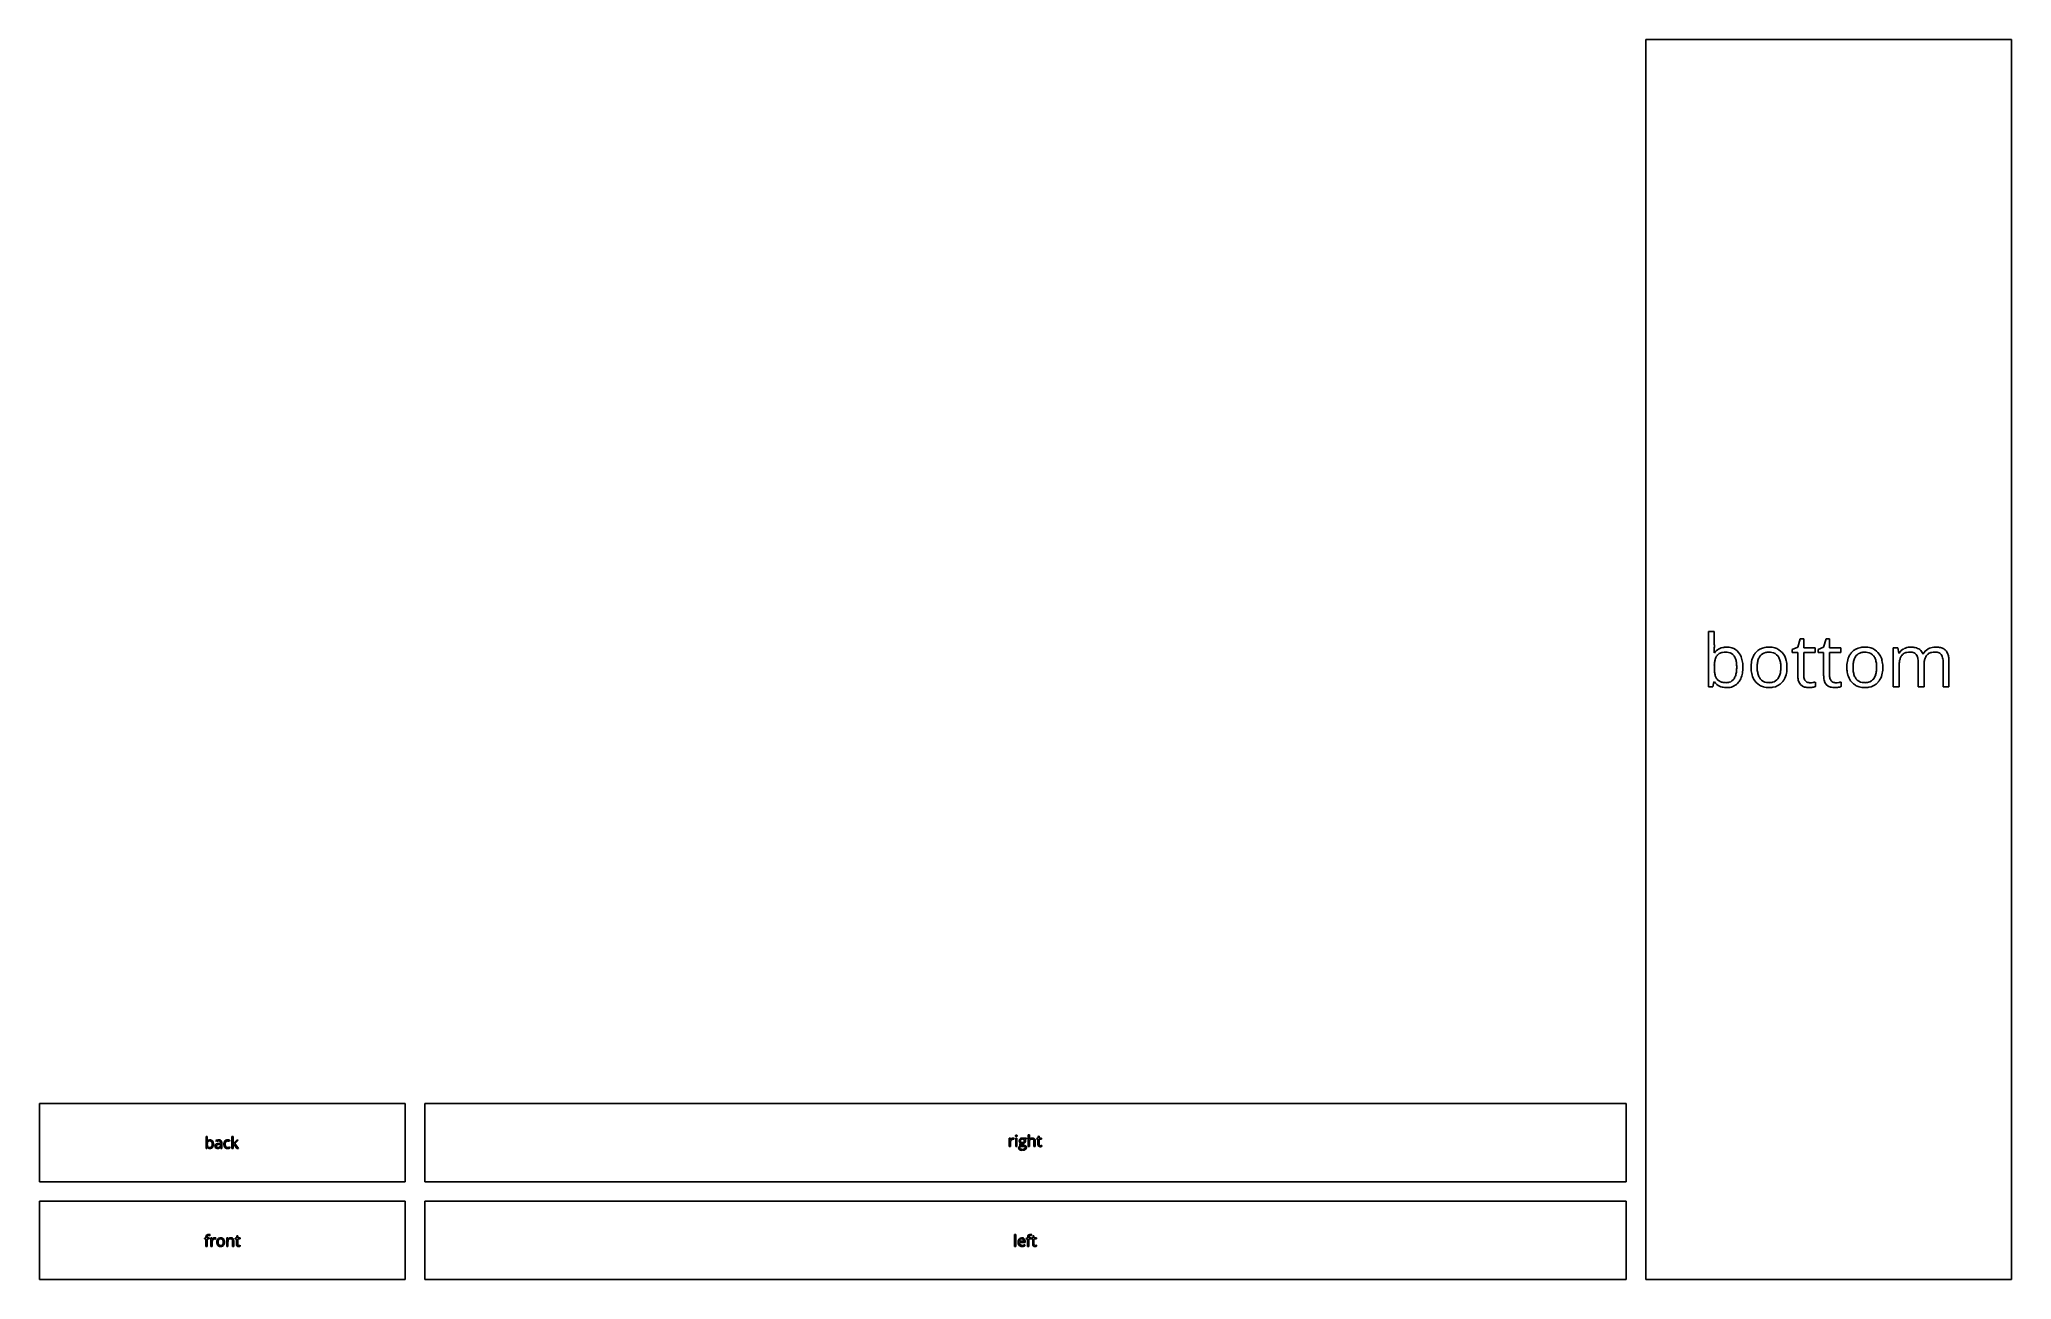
# Model space of a CAD drawing. Header units: inches. Extents: x 0 to 302, y 3 to 193.
import ezdxf

# ---------------------------------------------------------------- set-up
doc = ezdxf.new("R2010")
doc.units = ezdxf.units.IN

msp = doc.modelspace()

# ---------------------------------------------------------------- linework, layer by layer
at = {"layer": 'back_labelLayer'}
for p, q in [((25.51, 23.1), (25.51, 24.92)), ((25.51, 24.92), (25.71, 24.92)), ((25.7, 24.21), (25.71, 24.21)), ((25.71, 24.92), (25.71, 24.48)), ((27.09, 24.15), (27.03, 24.3)), ((29.17, 24.34), (29.11, 24.18)), ((29.46, 23.1), (29.46, 24.92)), ((29.46, 24.92), (29.65, 24.92)), ((29.65, 24.92), (29.65, 23.96)), ((29.81, 23.94), (30.22, 24.38)), ((30.45, 24.38), (29.93, 23.84)), ((30.22, 24.38), (30.45, 24.38)), ((25.65, 23.1), (25.51, 23.1)), ((25.69, 23.27), (25.65, 23.1)), ((25.71, 23.27), (25.69, 23.27)), ((27.51, 23.86), (27.73, 23.87)), ((27.72, 23.73), (27.53, 23.72)), ((27.72, 23.62), (27.72, 23.73)), ((27.73, 23.28), (27.72, 23.28)), ((27.73, 23.87), (27.73, 23.95)), ((27.77, 23.1), (27.73, 23.28)), ((27.92, 23.1), (27.77, 23.1)), ((27.92, 23.98), (27.92, 23.1)), ((29.16, 23.32), (29.16, 23.14)), ((29.65, 23.1), (29.46, 23.1)), ((29.64, 23.76), (29.65, 23.76)), ((29.8, 23.71), (29.65, 23.58)), ((29.65, 23.58), (29.65, 23.1)), ((30.25, 23.1), (29.8, 23.71)), ((29.93, 23.84), (30.49, 23.1)), ((30.49, 23.1), (30.25, 23.1))]:
    msp.add_line(p, q, dxfattribs=at)
for centre, radius, start, end in [((21.65, 24.48), 4.06, 358.1124, 0.0485), ((22.78, 24.44), 2.93, 355.7238, 358.1259), ((23.25, 24.41), 2.46, 355.4734, 355.6526), ((26.07, 23.96), 0.442, 95.1835, 145.1109), ((26, 23.97), 0.259, 120.1405, 142.4248), ((26.04, 23.9), 0.338, 100.447, 119.6701), ((26.08, 23.7), 0.547, 89.5732, 100.7323), ((26.11, 23.74), 0.664, 89.8743, 96.8144), ((26.08, 23.79), 0.45, 78.6783, 90.375), ((26.12, 23.81), 0.595, 74.2394, 90.5623), ((26.12, 23.95), 0.284, 35.5409, 79.8012), ((26.15, 23.96), 0.445, 38.5632, 74.0671), ((26.05, 23.88), 0.573, 16.4709, 38.4076), ((27.46, 23.51), 0.897, 106.3568, 118.3349), ((27.66, 22.98), 1.3, 112.212, 115.9643), ((27.53, 23.3), 0.956, 103.6228, 112.4318), ((27.49, 23.39), 1.02, 104.5164, 106.5493), ((27.47, 23.5), 0.901, 90.0714, 104.6521), ((27.46, 23.61), 0.633, 90.4484, 103.7666), ((27.46, 23.76), 0.481, 83.6508, 90.1755), ((27.47, 23.58), 0.822, 81.5681, 90.3248), ((27.48, 23.93), 0.318, 70.5719, 83.9929), ((27.52, 24.04), 0.197, 42.7296, 71.038), ((27.52, 23.89), 0.509, 68.2274, 81.7495), ((27.5, 24.03), 0.217, 20.4093, 41.448), ((27.58, 24.06), 0.331, 47.8683, 68.2935), ((27.59, 24.08), 0.308, 19.233, 46.6742), ((27.42, 24.01), 0.499, 6.3378, 19.6814), ((28.8, 23.88), 0.536, 138.655, 152.6854), ((28.78, 23.9), 0.504, 101.4913, 138.3134), ((28.8, 23.91), 0.326, 114.4266, 161.6633), ((28.83, 23.8), 0.431, 88.7195, 112.5668), ((28.84, 23.64), 0.764, 89.5893, 102.1787), ((28.84, 23.53), 0.878, 77.7702, 89.9476), ((28.84, 23.8), 0.431, 87.6753, 89.9742), ((28.83, 23.68), 0.557, 81.6911, 87.5076), ((28.8, 23.43), 0.804, 77.2996, 81.7346), ((28.75, 23.21), 1.03, 74.7804, 77.4494), ((28.79, 23.37), 0.865, 68.3295, 74.8832), ((28.83, 23.44), 0.971, 74.6795, 77.9581), ((28.92, 23.76), 0.634, 70.0947, 74.7384), ((29, 24), 0.385, 63.5035, 70.1861), ((29.04, 24.07), 0.3, 62.9276, 63.1791), ((26.75, 23.77), 1.05, 171.0667, 177.8458), ((27.21, 23.74), 1.5, 177.6178, 180.0424), ((26.99, 23.74), 1.29, 179.7762, 185.7076), ((26.49, 23.69), 0.776, 185.5926, 194.205), ((26.06, 23.52), 0.431, 215.585, 245.8362), ((26.32, 23.84), 0.608, 160.8928, 171.2334), ((26.16, 23.6), 0.441, 193.943, 208.0219), ((26.06, 23.93), 0.333, 143.3382, 161.256), ((26.03, 23.53), 0.293, 208.5534, 217.5604), ((26.02, 23.53), 0.282, 218.1691, 253.8048), ((26.09, 23.59), 0.513, 245.9803, 255.5455), ((26.07, 23.69), 0.452, 253.1384, 266.8482), ((26.11, 23.67), 0.59, 255.7756, 270.3186), ((26.09, 23.87), 0.626, 266.378, 270.0508), ((26.09, 23.63), 0.388, 269.3868, 285.863), ((26.11, 23.74), 0.66, 269.9226, 275.5483), ((26.14, 23.54), 0.461, 274.064, 321.4081), ((26.12, 23.52), 0.28, 286.0163, 326.8496), ((26.09, 23.93), 0.323, 32.7027, 35.5237), ((25.98, 23.62), 0.447, 326.7104, 343.6662), ((26, 23.88), 0.423, 15.778, 32.0152), ((25.73, 23.8), 0.714, 6.1648, 16.0397), ((25.72, 23.69), 0.719, 343.417, 353.6369), ((25.29, 23.75), 1.15, 359.768, 6.3095), ((25.33, 23.74), 1.11, 353.4935, 0.2205), ((26.07, 23.59), 0.547, 321.3162, 335.5435), ((25.9, 23.67), 0.737, 335.8306, 350.8255), ((25.76, 23.79), 0.879, 5.1339, 16.7973), ((25.5, 23.74), 1.14, 350.6562, 0.338), ((25.39, 23.75), 1.25, 359.8778, 5.4094), ((27.22, 23.47), 0.337, 115.4904, 182.3568), ((27.38, 23.45), 0.489, 179.5457, 192.695), ((27.21, 23.41), 0.32, 192.0827, 227.452), ((27.22, 23.42), 0.335, 227.7689, 237.8049), ((27.25, 23.48), 0.394, 238.3273, 258.9184), ((27.39, 23.16), 0.689, 101.3568, 117.0799), ((27.3, 23.47), 0.208, 120.9735, 172.4179), ((27.4, 23.45), 0.307, 171.2124, 180.2058), ((27.37, 23.45), 0.278, 179.5264, 192.7786), ((27.27, 23.43), 0.181, 192.3265, 222.0579), ((27.27, 23.42), 0.173, 222.581, 229.2548), ((27.29, 23.45), 0.212, 229.7836, 254.2726), ((27.29, 23.67), 0.597, 258.672, 270.4047), ((27.35, 23.4), 0.299, 113.5882, 121.6808), ((27.42, 23.22), 0.486, 102.7997, 113.2432), ((27.32, 23.56), 0.321, 253.9396, 266.4534), ((27.53, 22.53), 1.34, 92.4696, 101.7064), ((27.3, 23.95), 0.875, 269.9539, 273.1489), ((27.33, 23.67), 0.437, 266.0781, 270.0594), ((27.51, 22.85), 0.867, 96.3547, 102.9951), ((27.34, 23.77), 0.536, 269.5793, 282.0412), ((27.31, 23.74), 0.661, 272.9334, 281.4138), ((27.57, 22.3), 1.43, 91.8564, 96.4479), ((27.35, 23.53), 0.449, 281.2978, 293.7314), ((27.38, 23.6), 0.358, 281.7121, 306.4594), ((27.57, 21.96), 1.9, 91.7167, 92.9095), ((27.38, 23.45), 0.358, 294.3932, 304.737), ((27.39, 23.57), 0.325, 306.9887, 313.8556), ((27.29, 23.58), 0.524, 304.8486, 314.8531), ((27.39, 23.57), 0.326, 314.1892, 347.4271), ((27.09, 23.78), 0.806, 314.7445, 321.7072), ((27.38, 23.98), 0.345, 7.8272, 20.6043), ((27.23, 23.61), 0.494, 346.9177, 0.2824), ((27.17, 23.95), 0.559, 359.6933, 8.0035), ((27.12, 23.62), 0.604, 359.8135, 0.0001), ((27.15, 23.98), 0.765, 359.8028, 6.6582), ((29.32, 23.74), 1.07, 169.8978, 180.3689), ((29.42, 23.73), 1.18, 179.939, 183.9814), ((29.11, 23.7), 0.858, 183.5913, 196.354), ((28.95, 23.81), 0.693, 153.0875, 170.105), ((28.82, 23.62), 0.563, 196.0167, 221.1349), ((28.77, 23.58), 0.493, 221.7976, 256.802), ((29.1, 23.79), 0.653, 160.1419, 175.1368), ((29.52, 23.74), 1.07, 174.5309, 180.1548), ((29.39, 23.73), 0.942, 179.7042, 188.0743), ((29.05, 23.68), 0.599, 187.9315, 200.3886), ((28.87, 23.61), 0.403, 200.4184, 216.6392), ((28.79, 23.56), 0.309, 216.9696, 261.3102), ((28.82, 23.8), 0.727, 256.4244, 270.489), ((28.82, 23.72), 0.471, 260.1359, 270.2694), ((28.82, 24.06), 0.814, 270.2659, 286.2891), ((28.83, 24.14), 1.07, 269.9657, 272.8642), ((28.85, 23.89), 0.816, 272.5981, 282.1878), ((28.9, 23.64), 0.553, 282.0344, 296.9455), ((28.77, 24.25), 1.01, 286.046, 292.3653), ((23.33, 24.2), 6.33, 356.033, 356.6445), ((22.19, 24.28), 7.47, 356.0193, 356.0567), ((28.36, 23.96), 1.3, 358.274, 359.8931), ((27.35, 23.99), 2.31, 357.5043, 358.3309), ((25.83, 24.05), 3.82, 356.6328, 357.4906), ((30.59, 23.09), 1.15, 142.3232, 144.7075), ((31.21, 22.62), 1.93, 140.433, 142.3369), ((32, 21.96), 2.96, 139.2797, 140.4704), ((32.93, 21.17), 4.18, 138.3416, 139.2878)]:
    msp.add_arc(centre, radius, start, end, dxfattribs=at)
at = {"layer": 'back_outsideCutPath'}
for p, q in [((0, 30), (0, 18)), ((56, 30), (0, 30)), ((56, 18), (56, 30)), ((0, 18), (56, 18))]:
    msp.add_line(p, q, dxfattribs=at)
at = {"layer": 'bottom_labelLayer'}
for p, q in [((255.58, 93.8), (255.58, 102.31)), ((255.58, 102.31), (256.48, 102.31)), ((256.48, 102.31), (256.48, 100.24)), ((268.41, 99.53), (269.27, 99.9)), ((269.27, 99.9), (269.65, 101.18)), ((269.65, 101.18), (270.18, 101.18)), ((270.18, 101.18), (270.18, 99.79)), ((270.18, 99.79), (271.92, 99.79)), ((271.92, 99.79), (271.92, 99.09)), ((272.36, 99.53), (273.22, 99.9)), ((273.22, 99.9), (273.61, 101.18)), ((273.61, 101.18), (274.13, 101.18)), ((274.13, 101.18), (274.13, 99.79)), ((274.13, 99.79), (275.87, 99.79)), ((275.87, 99.79), (275.87, 99.09)), ((283.88, 93.8), (283.88, 99.79)), ((283.88, 99.79), (284.61, 99.79)), ((284.61, 99.79), (284.76, 98.97)), ((256.44, 99), (256.48, 99)), ((268.41, 99.09), (268.41, 99.53)), ((269.27, 99.09), (268.41, 99.09)), ((269.27, 95.52), (269.27, 99.09)), ((271.92, 99.09), (270.18, 99.09)), ((270.18, 99.09), (270.18, 95.56)), ((272.36, 99.09), (272.36, 99.53)), ((273.22, 99.09), (272.36, 99.09)), ((273.22, 95.52), (273.22, 99.09)), ((275.87, 99.09), (274.13, 99.09)), ((274.13, 99.09), (274.13, 95.56)), ((284.76, 98.97), (284.81, 98.97)), ((284.78, 96.94), (284.78, 93.8)), ((287.69, 93.8), (287.69, 97.7)), ((288.42, 98.89), (288.46, 98.89)), ((288.6, 97.15), (288.6, 93.8)), ((291.52, 93.8), (291.52, 97.7)), ((292.42, 97.71), (292.42, 93.8)), ((256.23, 93.8), (255.58, 93.8)), ((256.42, 94.57), (256.23, 93.8)), ((256.48, 94.57), (256.42, 94.57)), ((271.96, 94.55), (271.96, 93.85)), ((275.91, 94.55), (275.91, 93.85)), ((284.78, 93.8), (283.88, 93.8)), ((288.6, 93.8), (287.69, 93.8)), ((292.42, 93.8), (291.52, 93.8))]:
    msp.add_line(p, q, dxfattribs=at)
for centre, radius, start, end in [((237.56, 100.23), 18.93, 358.1123, 0.0484), ((258.18, 97.81), 2.06, 95.1835, 145.1109), ((258.36, 96.79), 3.1, 89.8743, 96.8145), ((258.39, 97.12), 2.77, 74.2393, 90.5624), ((258.58, 97.79), 2.08, 38.5631, 74.067), ((264.62, 97.48), 2.4, 99.1759, 137.9833), ((264.86, 96.38), 3.53, 89.7327, 100.076), ((264.9, 96.85), 3.05, 73.5223, 90.5692), ((265.08, 97.5), 2.38, 41.1446, 73.2134), ((279.29, 97.48), 2.4, 99.1759, 137.9833), ((279.53, 96.38), 3.53, 89.7327, 100.076), ((279.58, 96.85), 3.05, 73.5223, 90.5692), ((279.75, 97.5), 2.38, 41.1446, 73.2134), ((286.53, 97.75), 2.16, 93.8343, 117.5072), ((286.58, 97.3), 2.6, 89.9661, 94.2832), ((286.61, 96.93), 2.97, 77.5572, 90.5513), ((286.88, 98.12), 1.75, 52.7027, 78.0054), ((290.31, 97.6), 2.3, 95.8635, 117.9693), ((290.39, 97.04), 2.86, 89.9197, 96.2618), ((290.42, 96.75), 3.16, 79.9361, 90.3804), ((290.63, 97.89), 2, 62.9723, 80.1665), ((290.85, 98.34), 1.5, 44.229, 62.6229), ((242.82, 100.05), 13.66, 355.7239, 358.1259), ((245.17, 99.89), 11.3, 355.4712, 355.653), ((263.48, 96.81), 6.99, 177.6177, 180.0425), ((262.49, 96.78), 6, 179.7763, 185.7075), ((261.37, 96.91), 4.89, 171.0668, 177.8457), ((259.35, 97.24), 2.84, 160.8926, 171.2334), ((258.14, 97.67), 1.55, 143.3382, 161.256), ((257.85, 97.86), 1.21, 120.1403, 142.4249), ((258.03, 97.54), 1.58, 100.4469, 119.6701), ((258.21, 96.58), 2.55, 89.5731, 100.7324), ((258.25, 97.03), 2.1, 78.6782, 90.3749), ((258.43, 97.79), 1.32, 35.5408, 79.8011), ((258.28, 97.68), 1.51, 32.7038, 35.5238), ((257.87, 97.45), 1.97, 15.778, 32.0151), ((256.57, 97.07), 3.33, 6.1649, 16.0396), ((254.55, 96.84), 5.36, 359.7681, 6.3095), ((254.71, 96.79), 5.2, 353.4935, 0.2206), ((258.1, 97.42), 2.68, 16.4709, 38.4075), ((256.74, 97), 4.1, 5.1338, 16.7973), ((255.53, 96.77), 5.32, 350.6563, 0.338), ((255.03, 96.81), 5.83, 359.8779, 5.4094), ((266.82, 96.83), 4.71, 169.2443, 180.3881), ((266.65, 96.78), 4.54, 179.7745, 189.0933), ((265.22, 97.15), 3.08, 150.7111, 169.4696), ((264.71, 97.41), 2.51, 138.1759, 150.2287), ((267.84, 96.82), 4.8, 173.0086, 180.2464), ((267.64, 96.78), 4.6, 179.706, 187.9161), ((266.11, 97.04), 3.05, 162.0653, 173.1675), ((265, 97.41), 1.88, 142.9025, 162.375), ((264.64, 97.66), 1.45, 103.4685, 142.3119), ((264.83, 96.97), 2.16, 89.4806, 103.8805), ((264.86, 96.84), 2.29, 79.3454, 90.3175), ((265.03, 97.62), 1.49, 37.9578, 80.4006), ((264.73, 97.4), 1.87, 20.0257, 37.4351), ((263.8, 97.06), 2.85, 7.744, 20.069), ((262.14, 96.83), 4.53, 359.7076, 7.8973), ((261.89, 96.79), 4.78, 353.5363, 0.2014), ((264.74, 97.21), 2.83, 13.5014, 41.0703), ((263.42, 96.86), 4.19, 1.1277, 13.88), ((262.92, 96.77), 4.69, 349.1762, 0.3863), ((262.28, 96.8), 5.33, 359.992, 1.542), ((281.49, 96.83), 4.71, 169.2443, 180.3881), ((281.32, 96.78), 4.54, 179.7745, 189.0933), ((279.89, 97.15), 3.08, 150.7111, 169.4696), ((279.38, 97.41), 2.51, 138.1759, 150.2287), ((282.52, 96.82), 4.8, 173.0086, 180.2464), ((282.32, 96.78), 4.6, 179.706, 187.9161), ((280.78, 97.04), 3.05, 162.0653, 173.1675), ((279.67, 97.41), 1.88, 142.9025, 162.375), ((279.32, 97.66), 1.45, 103.4685, 142.3119), ((279.5, 96.97), 2.16, 89.4806, 103.8805), ((279.53, 96.84), 2.29, 79.3454, 90.3175), ((279.7, 97.62), 1.49, 37.9578, 80.4006), ((279.4, 97.4), 1.87, 20.0257, 37.4351), ((278.47, 97.06), 2.85, 7.744, 20.069), ((276.81, 96.83), 4.53, 359.7076, 7.8973), ((276.56, 96.79), 4.78, 353.5363, 0.2014), ((279.41, 97.21), 2.83, 13.5014, 41.0703), ((278.09, 96.86), 4.19, 1.1277, 13.88), ((277.6, 96.77), 4.69, 349.1762, 0.3863), ((276.96, 96.8), 5.33, 359.992, 1.542), ((291.11, 96.95), 6.32, 178.0977, 180.0253), ((289.35, 97.03), 4.56, 171.3042, 178.3501), ((286.34, 98.07), 1.78, 117.121, 149.5424), ((287.51, 97.31), 2.7, 161.0235, 171.4469), ((286.4, 97.71), 1.52, 143.077, 161.3914), ((286.12, 97.89), 1.19, 123.702, 142.3023), ((286.24, 97.69), 1.43, 101.1546, 123.0655), ((286.41, 96.88), 2.25, 89.5573, 101.4832), ((286.43, 97.01), 2.13, 85.5238, 90.0793), ((286.49, 97.62), 1.51, 72.3601, 85.9562), ((286.67, 98.15), 0.952, 41.0611, 72.8994), ((286.55, 98.07), 1.1, 20.7071, 40.0217), ((286, 97.86), 1.68, 7.9865, 20.7949), ((285.02, 97.71), 2.68, 359.6948, 8.1471), ((286.98, 98.3), 1.55, 22.2098, 51.497), ((290.1, 97.94), 1.9, 119.4042, 150.1829), ((292.59, 97.17), 3.99, 172.3776, 180.183), ((293.77, 97.15), 5.16, 179.8954, 179.9988), ((291.08, 97.38), 2.46, 160.8732, 172.5273), ((290.17, 97.7), 1.5, 140.9765, 161.17), ((289.93, 97.88), 1.2, 122.3598, 140.2884), ((290.31, 97.62), 2.28, 118.2585, 120.0629), ((290.06, 97.64), 1.48, 101.0032, 121.7841), ((290.24, 96.8), 2.34, 89.5621, 101.2962), ((290.26, 97.02), 2.11, 85.8144, 90.0685), ((290.32, 97.62), 1.51, 72.6395, 86.2569), ((290.49, 98.15), 0.955, 41.0408, 73.1792), ((290.37, 98.07), 1.1, 20.7071, 40.0217), ((289.82, 97.86), 1.68, 7.9865, 20.7949), ((288.84, 97.71), 2.68, 359.6948, 8.1471), ((290.78, 98.31), 1.56, 19.5612, 43.3161), ((289.83, 97.95), 2.58, 7.5042, 19.9645), ((288.26, 97.73), 4.16, 359.7107, 7.6907), ((258.12, 95.74), 2.01, 215.585, 245.8362), ((260.12, 96.54), 3.62, 185.5925, 194.205), ((258.6, 96.14), 2.06, 193.9431, 208.0218), ((257.99, 95.83), 1.37, 208.5536, 217.5605), ((257.94, 95.81), 1.32, 218.1691, 253.8047), ((258.27, 96.1), 2.4, 245.9802, 255.5456), ((258.18, 96.56), 2.11, 253.1383, 266.8483), ((258.35, 96.44), 2.75, 255.7755, 270.3186), ((258.25, 97.37), 2.92, 266.3776, 270.0511), ((258.27, 96.26), 1.81, 269.3869, 285.863), ((258.37, 96.77), 3.08, 269.9226, 275.5481), ((258.51, 95.85), 2.15, 274.064, 321.4081), ((258.41, 95.77), 1.31, 286.0163, 326.8497), ((257.76, 96.2), 2.08, 326.7105, 343.6662), ((256.55, 96.58), 3.35, 343.4172, 353.6369), ((258.2, 96.1), 2.55, 321.3161, 335.5436), ((257.39, 96.46), 3.44, 335.8306, 350.8255), ((265.48, 96.59), 3.36, 188.9102, 205.3171), ((265.13, 96.44), 2.98, 205.6561, 208.446), ((264.68, 96.17), 2.46, 207.7947, 238.6758), ((265.96, 96.54), 2.89, 187.7639, 200.0977), ((265.03, 96.2), 1.9, 200.0846, 216.9131), ((264.72, 96.23), 2.53, 238.8116, 253.2428), ((264.69, 95.95), 1.49, 217.301, 261.7099), ((264.81, 96.61), 2.92, 253.5437, 270.4182), ((264.85, 96.71), 2.25, 260.5033, 270.2477), ((264.85, 97.22), 3.53, 269.7503, 279.8033), ((264.88, 96.56), 2.11, 269.4482, 284.7255), ((265.04, 95.94), 1.47, 284.5663, 322.6334), ((265.08, 96.13), 2.42, 278.8959, 317.9979), ((264.65, 96.22), 1.95, 323.0089, 342.639), ((263.54, 96.59), 3.12, 342.3616, 353.7537), ((264.99, 96.2), 2.53, 318.144, 329.7566), ((264.5, 96.46), 3.08, 330.2507, 349.4116), ((272.12, 95.49), 2.85, 179.3551, 192.8478), ((270.69, 95.1), 1.37, 190.3818, 253.8772), ((272.01, 95.55), 1.83, 179.6416, 189.7506), ((271.36, 95.43), 1.17, 189.5479, 205.7874), ((271.09, 95.31), 0.881, 206.1294, 221.4084), ((270.97, 96.06), 2.37, 253.7848, 270.8853), ((271.07, 95.29), 0.843, 221.5949, 262.3505), ((271.14, 95.65), 1.21, 261.3265, 270.1913), ((271.01, 96.02), 2.32, 270.0028, 270.7609), ((271, 96.52), 2.83, 270.8933, 275.5484), ((271.15, 97.42), 2.98, 269.8804, 278.3028), ((270.89, 97.62), 3.93, 275.5261, 279.2939), ((270.98, 97.09), 3.4, 279.1863, 280.1143), ((271.17, 97.19), 2.75, 278.4157, 279.0083), ((271.14, 96.26), 2.56, 280.0071, 283.3735), ((270.84, 99.33), 4.91, 278.9591, 280.5103), ((271.36, 95.31), 1.58, 283.307, 288.1199), ((271.16, 97.62), 3.17, 280.485, 282.6266), ((271.44, 96.37), 1.9, 282.5877, 285.5795), ((271.58, 94.66), 0.893, 287.9889, 295.3048), ((271.58, 95.86), 1.37, 285.7241, 286.2552), ((276.08, 95.49), 2.85, 179.3551, 192.8478), ((274.64, 95.1), 1.37, 190.3818, 253.8772), ((275.96, 95.55), 1.83, 179.6416, 189.7506), ((275.31, 95.43), 1.17, 189.5479, 205.7874), ((275.05, 95.31), 0.881, 206.1294, 221.4084), ((274.93, 96.06), 2.37, 253.7848, 270.8853), ((275.02, 95.29), 0.843, 221.5949, 262.3505), ((275.09, 95.65), 1.21, 261.3265, 270.1913), ((274.96, 96.02), 2.32, 270.0028, 270.7609), ((274.95, 96.52), 2.83, 270.8933, 275.5484), ((275.1, 97.42), 2.98, 269.8804, 278.3028), ((274.84, 97.62), 3.93, 275.5261, 279.2939), ((274.94, 97.09), 3.4, 279.1863, 280.1143), ((275.13, 97.19), 2.75, 278.4157, 279.0083), ((275.09, 96.26), 2.56, 280.0071, 283.3735), ((274.79, 99.33), 4.91, 278.9591, 280.5103), ((275.32, 95.31), 1.58, 283.307, 288.1199), ((275.11, 97.62), 3.17, 280.485, 282.6266), ((275.39, 96.37), 1.9, 282.5877, 285.5795), ((275.53, 94.66), 0.893, 287.9889, 295.3048), ((275.53, 95.86), 1.37, 285.7241, 286.2552), ((280.15, 96.59), 3.36, 188.9102, 205.3171), ((279.81, 96.44), 2.98, 205.6561, 208.446), ((279.36, 96.17), 2.46, 207.7947, 238.6758), ((280.63, 96.54), 2.89, 187.7639, 200.0977), ((279.7, 96.2), 1.9, 200.0846, 216.9131), ((279.39, 96.23), 2.53, 238.8116, 253.2428), ((279.36, 95.95), 1.49, 217.301, 261.7099), ((279.49, 96.61), 2.92, 253.5437, 270.4182), ((279.52, 96.71), 2.25, 260.5033, 270.2477), ((279.52, 97.22), 3.53, 269.7503, 279.8033), ((279.55, 96.56), 2.11, 269.4482, 284.7255), ((279.72, 95.94), 1.47, 284.5663, 322.6334), ((279.75, 96.13), 2.42, 278.8959, 317.9979), ((279.33, 96.22), 1.95, 323.0089, 342.639), ((278.21, 96.59), 3.12, 342.3616, 353.7537), ((279.66, 96.2), 2.53, 318.144, 329.7566), ((279.17, 96.46), 3.08, 330.2507, 349.4116)]:
    msp.add_arc(centre, radius, start, end, dxfattribs=at)
at = {"layer": 'bottom_outsideCutPath'}
for p, q in [((246, 193), (246, 3)), ((302, 193), (246, 193)), ((302, 3), (302, 193)), ((246, 3), (302, 3))]:
    msp.add_line(p, q, dxfattribs=at)
at = {"layer": 'front_labelLayer'}
for p, q in [((25.26, 9.31), (25.49, 9.38)), ((25.26, 9.23), (25.26, 9.31)), ((25.49, 9.23), (25.26, 9.23)), ((25.49, 9.38), (25.49, 9.46)), ((25.49, 8.09), (25.49, 9.23)), ((25.68, 9.46), (25.68, 9.38)), ((25.68, 9.38), (26.01, 9.38)), ((26.01, 9.23), (25.68, 9.23)), ((25.68, 9.23), (25.68, 8.09)), ((26.01, 9.38), (26.01, 9.23)), ((26.14, 9.89), (26.09, 9.73)), ((26.25, 8.09), (26.25, 9.38)), ((26.25, 9.38), (26.41, 9.38)), ((26.41, 9.38), (26.43, 9.14)), ((26.43, 9.14), (26.44, 9.14)), ((26.99, 9.39), (26.96, 9.21)), ((28.68, 8.09), (28.68, 9.38)), ((28.68, 9.38), (28.83, 9.38)), ((28.83, 9.38), (28.87, 9.2)), ((28.87, 9.2), (28.87, 9.2)), ((29.98, 9.32), (30.16, 9.4)), ((29.98, 9.23), (29.98, 9.32)), ((30.16, 9.23), (29.98, 9.23)), ((30.16, 9.4), (30.24, 9.68)), ((30.16, 8.46), (30.16, 9.23)), ((30.24, 9.68), (30.36, 9.68)), ((30.36, 9.68), (30.36, 9.38)), ((30.36, 9.38), (30.73, 9.38)), ((30.73, 9.23), (30.36, 9.23)), ((30.36, 9.23), (30.36, 8.47)), ((30.73, 9.38), (30.73, 9.23)), ((25.68, 8.09), (25.49, 8.09)), ((26.44, 8.09), (26.25, 8.09)), ((26.44, 8.78), (26.44, 8.09)), ((28.87, 8.09), (28.68, 8.09)), ((28.87, 8.77), (28.87, 8.09)), ((29.55, 8.09), (29.55, 8.92)), ((29.75, 8.09), (29.55, 8.09)), ((29.75, 8.93), (29.75, 8.09)), ((30.74, 8.25), (30.74, 8.11))]:
    msp.add_line(p, q, dxfattribs=at)
for centre, radius, start, end in [((26.28, 9.47), 0.788, 167.5776, 180.6586), ((25.91, 9.55), 0.408, 141.7434, 168.2322), ((25.85, 9.58), 0.341, 98.2551, 139.6204), ((26.6, 9.46), 0.919, 178.1976, 180.0232), ((26.09, 9.51), 0.397, 161.8439, 171.7847), ((26.35, 9.47), 0.667, 171.6527, 178.4384), ((25.92, 9.57), 0.225, 145.069, 162.1801), ((25.87, 9.6), 0.168, 102.7677, 144.3381), ((25.9, 9.34), 0.591, 89.6696, 99.9315), ((25.9, 9.51), 0.262, 89.4861, 103.4196), ((25.9, 9.3), 0.626, 81.5642, 89.7019), ((25.9, 9.35), 0.418, 83.0761, 89.7929), ((25.87, 9.15), 0.625, 76.5185, 83.0217), ((25.86, 9), 0.937, 75.9739, 81.6566), ((25.8, 8.83), 0.945, 71.9613, 76.592), ((25.78, 8.68), 1.26, 73.2966, 76.0944), ((27.01, 8.82), 0.657, 139.414, 150.6033), ((26.89, 8.81), 0.444, 138.9576, 174.5422), ((26.89, 8.92), 0.502, 124.232, 139.4161), ((26.9, 8.79), 0.461, 135.6215, 138.8375), ((26.82, 8.89), 0.337, 89.6335, 137.0881), ((26.83, 9.01), 0.388, 89.6797, 124.4406), ((26.82, 8.77), 0.456, 87.3441, 89.9654), ((26.83, 8.51), 0.893, 84.9922, 90.1282), ((26.81, 8.63), 0.597, 81.5882, 87.1919), ((26.77, 8.37), 0.857, 77.4456, 81.6357), ((26.86, 8.75), 0.652, 78.4891, 85.0265), ((27.82, 8.81), 0.66, 150.7111, 169.4695), ((27.71, 8.87), 0.537, 138.1761, 150.2287), ((27.69, 8.88), 0.515, 99.1759, 137.9833), ((27.77, 8.87), 0.402, 142.9026, 162.375), ((27.7, 8.92), 0.31, 103.4686, 142.3119), ((27.74, 8.65), 0.756, 89.7326, 100.076), ((27.74, 8.77), 0.463, 89.4805, 103.8805), ((27.74, 8.75), 0.491, 79.3454, 90.3175), ((27.75, 8.75), 0.654, 73.5223, 90.5692), ((27.78, 8.91), 0.32, 37.9578, 80.4006), ((27.79, 8.89), 0.509, 41.1445, 73.2134), ((27.72, 8.87), 0.401, 20.0257, 37.435), ((27.72, 8.82), 0.606, 13.5015, 41.0704), ((29.21, 8.99), 0.394, 116.9442, 147.6526), ((29.21, 8.92), 0.318, 140.152, 160.3146), ((29.17, 8.95), 0.274, 118.544, 139.1926), ((29.25, 8.92), 0.474, 115.8066, 117.6066), ((29.27, 8.87), 0.527, 94.3228, 115.5454), ((29.21, 8.87), 0.367, 100.1175, 118.1604), ((29.26, 8.65), 0.589, 89.5934, 100.3718), ((29.28, 8.76), 0.637, 89.9581, 94.7111), ((29.26, 8.72), 0.516, 84.0197, 90.1511), ((29.29, 8.63), 0.768, 80.5584, 90.3538), ((29.28, 8.89), 0.348, 71.0829, 84.369), ((29.32, 9.01), 0.219, 43.3791, 71.5385), ((29.34, 8.91), 0.486, 65.1094, 80.7638), ((29.31, 9), 0.231, 22.7025, 42.3421), ((29.21, 8.96), 0.344, 8.4932, 22.658), ((29.39, 9.04), 0.35, 46.5583, 64.8784), ((29.4, 9.05), 0.337, 19.3848, 45.5996), ((29.2, 8.98), 0.545, 6.9632, 19.8365), ((27.03, 8.78), 0.59, 173.6909, 180.0884), ((28.16, 8.74), 1.01, 169.2443, 180.3881), ((28.13, 8.73), 0.973, 179.7745, 189.0934), ((27.88, 8.69), 0.72, 188.9103, 205.3171), ((27.8, 8.66), 0.639, 205.6561, 208.4462), ((27.71, 8.6), 0.527, 207.7947, 238.6758), ((28.01, 8.79), 0.653, 162.0654, 173.1675), ((28.38, 8.74), 1.03, 173.0086, 180.2465), ((28.34, 8.73), 0.985, 179.706, 187.916), ((27.98, 8.68), 0.62, 187.7638, 200.0976), ((27.78, 8.61), 0.408, 200.0847, 216.9131), ((27.71, 8.61), 0.542, 238.8116, 253.2428), ((27.71, 8.56), 0.319, 217.3009, 261.7099), ((27.73, 8.69), 0.625, 253.5437, 270.4182), ((27.74, 8.72), 0.483, 260.5034, 270.2477), ((27.75, 8.68), 0.452, 269.4481, 284.7257), ((27.74, 8.83), 0.755, 269.7504, 279.8033), ((27.78, 8.55), 0.314, 284.5663, 322.6334), ((27.79, 8.59), 0.519, 278.8959, 317.9979), ((27.7, 8.61), 0.418, 323.0088, 342.6392), ((27.52, 8.79), 0.612, 7.7439, 20.0692), ((27.46, 8.69), 0.669, 342.3616, 353.7538), ((27.16, 8.74), 0.971, 359.7076, 7.8973), ((27.11, 8.73), 1.02, 353.5363, 0.2014), ((27.77, 8.61), 0.543, 318.1439, 329.7567), ((27.67, 8.66), 0.66, 330.2506, 349.4116), ((27.44, 8.75), 0.898, 1.1277, 13.88), ((27.33, 8.73), 1, 349.1762, 0.3863), ((27.19, 8.74), 1.14, 359.9923, 1.5415), ((29.79, 8.78), 0.919, 171.1767, 178.3217), ((30.12, 8.77), 1.25, 178.0813, 180.0239), ((29.43, 8.84), 0.554, 159.9533, 171.3803), ((29, 8.93), 0.55, 359.6713, 8.6878), ((28.9, 8.93), 0.849, 359.763, 7.2116), ((30.77, 8.46), 0.611, 179.3551, 192.8477), ((30.47, 8.37), 0.294, 190.3818, 253.8772), ((30.75, 8.47), 0.392, 179.6418, 189.7504), ((30.61, 8.44), 0.251, 189.548, 205.7873), ((30.55, 8.42), 0.189, 206.1299, 221.408), ((30.53, 8.58), 0.508, 253.7848, 270.8853), ((30.55, 8.41), 0.181, 221.5949, 262.3504), ((30.56, 8.49), 0.26, 261.3268, 270.1913), ((30.53, 8.68), 0.606, 270.8933, 275.5485), ((30.54, 8.57), 0.498, 270.0032, 270.7618), ((30.56, 8.87), 0.639, 269.8802, 278.3027), ((30.51, 8.91), 0.843, 275.5258, 279.294), ((30.53, 8.8), 0.728, 279.1872, 280.1141), ((30.57, 8.82), 0.592, 278.4172, 279.0065), ((30.5, 9.28), 1.05, 278.9588, 280.5099), ((30.56, 8.62), 0.548, 280.0069, 283.3734), ((30.57, 8.91), 0.679, 280.4848, 282.6268), ((30.61, 8.42), 0.338, 283.3074, 288.1192), ((30.63, 8.65), 0.407, 282.5885, 285.5787), ((30.66, 8.28), 0.191, 287.9893, 295.3048), ((30.66, 8.53), 0.292, 285.7238, 286.2563)]:
    msp.add_arc(centre, radius, start, end, dxfattribs=at)
at = {"layer": 'front_outsideCutPath'}
for p, q in [((0, 15), (0, 3)), ((56, 15), (0, 15)), ((56, 3), (56, 15)), ((0, 3), (56, 3))]:
    msp.add_line(p, q, dxfattribs=at)
at = {"layer": 'left_labelLayer'}
for p, q in [((149.32, 8.09), (149.32, 9.92)), ((149.32, 9.92), (149.52, 9.92)), ((149.52, 9.92), (149.52, 8.09)), ((151.1, 9.31), (151.33, 9.38)), ((151.1, 9.23), (151.1, 9.31)), ((151.33, 9.23), (151.1, 9.23)), ((151.33, 9.38), (151.33, 9.46)), ((151.33, 8.09), (151.33, 9.23)), ((151.53, 9.46), (151.53, 9.38)), ((151.53, 9.38), (151.85, 9.38)), ((151.85, 9.23), (151.53, 9.23)), ((151.53, 9.23), (151.53, 8.09)), ((151.85, 9.38), (151.85, 9.23)), ((151.92, 9.32), (152.1, 9.4)), ((151.92, 9.23), (151.92, 9.32)), ((152.1, 9.23), (151.92, 9.23)), ((151.98, 9.89), (151.93, 9.73)), ((152.1, 9.4), (152.18, 9.68)), ((152.1, 8.46), (152.1, 9.23)), ((152.18, 9.68), (152.3, 9.68)), ((152.3, 9.68), (152.3, 9.38)), ((152.3, 9.38), (152.67, 9.38)), ((152.67, 9.23), (152.3, 9.23)), ((152.3, 9.23), (152.3, 8.47)), ((152.67, 9.38), (152.67, 9.23)), ((149.52, 8.09), (149.32, 8.09)), ((150.06, 8.86), (150.73, 8.86)), ((150.94, 8.7), (150.06, 8.7)), ((150.89, 8.33), (150.89, 8.15)), ((150.94, 8.82), (150.94, 8.7)), ((151.53, 8.09), (151.33, 8.09)), ((152.68, 8.25), (152.68, 8.11))]:
    msp.add_line(p, q, dxfattribs=at)
for centre, radius, start, end in [((150.54, 8.8), 0.681, 149.4072, 169.1853), ((150.45, 8.85), 0.576, 140.1057, 148.9069), ((150.39, 8.9), 0.498, 92.4763, 140.5386), ((150.46, 8.88), 0.384, 138.0995, 160.5866), ((150.39, 8.94), 0.296, 106.4656, 137.9177), ((150.41, 8.86), 0.383, 89.4423, 106.2088), ((150.42, 8.71), 0.688, 89.9636, 93.9175), ((150.43, 8.81), 0.593, 74.2126, 90.545), ((150.42, 8.84), 0.4, 79.6467, 90.291), ((150.45, 8.97), 0.267, 40.0823, 80.6243), ((150.46, 8.95), 0.451, 41.2065, 74.0232), ((150.42, 8.95), 0.301, 23.4823, 39.7072), ((150.31, 8.9), 0.423, 8.7341, 23.2772), ((150.39, 8.88), 0.544, 11.5994, 41.1497), ((152.12, 9.47), 0.788, 167.5776, 180.6586), ((151.75, 9.55), 0.408, 141.7434, 168.2322), ((151.69, 9.58), 0.341, 98.2551, 139.6204), ((151.93, 9.51), 0.397, 161.8439, 171.7847), ((152.19, 9.47), 0.667, 171.6527, 178.4384), ((152.45, 9.46), 0.919, 178.1976, 180.0232), ((151.76, 9.57), 0.225, 145.069, 162.1801), ((151.72, 9.6), 0.168, 102.7677, 144.3381), ((151.74, 9.34), 0.591, 89.6696, 99.9315), ((151.74, 9.51), 0.262, 89.4861, 103.4196), ((151.74, 9.35), 0.418, 83.0761, 89.7929), ((151.74, 9.3), 0.626, 81.5642, 89.7019), ((151.72, 9.15), 0.625, 76.5185, 83.0217), ((151.7, 9), 0.937, 75.9739, 81.6566), ((151.64, 8.83), 0.945, 71.9613, 76.592), ((151.62, 8.68), 1.26, 73.2966, 76.0944), ((150.88, 8.73), 1.02, 168.9539, 180.3843), ((150.97, 8.73), 1.11, 179.989, 181.799), ((150.72, 8.71), 0.861, 181.3575, 194.492), ((150.44, 8.63), 0.573, 194.0877, 223.0539), ((150.41, 8.61), 0.535, 223.5466, 256.1957), ((150.79, 8.79), 0.735, 172.1547, 174.7616), ((150.84, 8.72), 0.781, 181.1447, 190.8007), ((150.63, 8.82), 0.565, 160.3353, 172.5315), ((150.56, 8.66), 0.5, 190.6005, 206.0275), ((150.44, 8.6), 0.365, 206.2951, 222.5558), ((150.43, 8.6), 0.353, 223.0646, 258.14), ((150.46, 8.83), 0.756, 256.0088, 270.4849), ((150.47, 8.78), 0.536, 257.5312, 270.432), ((150.47, 9.65), 1.58, 269.9667, 271.9934), ((150.47, 9.27), 1.03, 270.1984, 292.209), ((150.49, 9.27), 1.2, 271.912, 275.9728), ((150.53, 8.89), 0.817, 275.9054, 281.6604), ((150.51, 8.96), 0.893, 281.9937, 287.8851), ((150.07, 8.86), 0.663, 359.6746, 8.9225), ((150.42, 9.22), 1.17, 287.9024, 293.4862), ((150.43, 9.41), 1.18, 291.8252, 293.1614), ((150.15, 8.83), 0.792, 359.6148, 12.0337), ((152.71, 8.46), 0.611, 179.3551, 192.8477), ((152.41, 8.37), 0.294, 190.3818, 253.8772), ((152.69, 8.47), 0.392, 179.6418, 189.7504), ((152.55, 8.44), 0.251, 189.548, 205.7873), ((152.49, 8.42), 0.189, 206.1299, 221.408), ((152.47, 8.58), 0.508, 253.7848, 270.8853), ((152.49, 8.41), 0.181, 221.5949, 262.3504), ((152.5, 8.49), 0.26, 261.3268, 270.1913), ((152.47, 8.57), 0.498, 270.0032, 270.7618), ((152.47, 8.68), 0.606, 270.8933, 275.5485), ((152.5, 8.87), 0.639, 269.8802, 278.3027), ((152.45, 8.91), 0.843, 275.5258, 279.294), ((152.47, 8.8), 0.728, 279.1872, 280.1141), ((152.51, 8.82), 0.592, 278.4172, 279.0065), ((152.44, 9.28), 1.05, 278.9588, 280.5099), ((152.5, 8.62), 0.548, 280.0069, 283.3734), ((152.51, 8.91), 0.679, 280.4848, 282.6268), ((152.55, 8.42), 0.338, 283.3074, 288.1192), ((152.57, 8.65), 0.407, 282.5885, 285.5787), ((152.6, 8.28), 0.191, 287.9893, 295.3048), ((152.6, 8.53), 0.292, 285.7238, 286.2563)]:
    msp.add_arc(centre, radius, start, end, dxfattribs=at)
at = {"layer": 'left_outsideCutPath'}
for p, q in [((59, 15), (59, 3)), ((243, 15), (59, 15)), ((243, 3), (243, 15)), ((59, 3), (243, 3))]:
    msp.add_line(p, q, dxfattribs=at)
at = {"layer": 'right_labelLayer'}
for p, q in [((148.52, 23.38), (148.52, 24.66)), ((148.52, 24.66), (148.68, 24.66)), ((148.68, 24.66), (148.7, 24.42)), ((148.7, 24.42), (148.71, 24.42)), ((149.26, 24.67), (149.23, 24.49)), ((149.5, 23.38), (149.5, 24.66)), ((149.5, 24.66), (149.69, 24.66)), ((149.69, 24.66), (149.69, 23.38)), ((150.71, 24.66), (151.16, 24.66)), ((151.16, 24.54), (150.92, 24.51)), ((151.16, 24.66), (151.16, 24.54)), ((151.42, 23.38), (151.42, 25.2)), ((151.42, 25.2), (151.61, 25.2)), ((151.6, 24.48), (151.62, 24.48)), ((151.61, 25.2), (151.61, 24.65)), ((152.3, 23.38), (152.3, 24.21)), ((152.49, 24.21), (152.49, 23.38)), ((152.72, 24.6), (152.91, 24.68)), ((152.72, 24.51), (152.72, 24.6)), ((152.91, 24.51), (152.72, 24.51)), ((152.91, 24.68), (152.99, 24.96)), ((152.91, 23.75), (152.91, 24.51)), ((152.99, 24.96), (153.1, 24.96)), ((153.1, 24.96), (153.1, 24.66)), ((153.1, 24.66), (153.47, 24.66)), ((153.47, 24.51), (153.1, 24.51)), ((153.1, 24.51), (153.1, 23.75)), ((153.47, 24.66), (153.47, 24.51)), ((148.71, 23.38), (148.52, 23.38)), ((148.71, 24.07), (148.71, 23.38)), ((149.69, 23.38), (149.5, 23.38)), ((150.64, 23.41), (150.41, 23.41)), ((150.48, 23.58), (150.71, 23.58)), ((151.61, 23.38), (151.42, 23.38)), ((151.61, 24.05), (151.61, 23.38)), ((152.49, 23.38), (152.3, 23.38)), ((153.48, 23.54), (153.48, 23.39))]:
    msp.add_line(p, q, dxfattribs=at)
for centre, radius, start, end in [((149.28, 24.1), 0.657, 139.414, 150.6033), ((149.16, 24.09), 0.444, 138.9576, 174.5422), ((149.16, 24.2), 0.502, 124.232, 139.4161), ((149.17, 24.08), 0.461, 135.6215, 138.8375), ((149.09, 24.17), 0.337, 89.6335, 137.0881), ((149.1, 24.3), 0.388, 89.6797, 124.4406), ((149.09, 24.05), 0.456, 87.3441, 89.9654), ((149.11, 23.79), 0.893, 84.9922, 90.1282), ((149.08, 23.91), 0.597, 81.5882, 87.1919), ((149.04, 23.65), 0.857, 77.4456, 81.6357), ((149.13, 24.03), 0.652, 78.4891, 85.0265), ((149.62, 25.02), 0.134, 155.9681, 171.0518), ((149.7, 25.01), 0.216, 170.8456, 180.3545), ((149.71, 25.01), 0.23, 179.8811, 185.368), ((149.64, 25), 0.158, 184.9925, 198.2041), ((149.58, 25.04), 0.091, 133.7885, 155.9169), ((149.58, 24.98), 0.1, 197.7931, 224.8941), ((149.59, 25.03), 0.112, 92.6446, 133.4711), ((149.59, 24.99), 0.109, 225.13, 249.9002), ((149.59, 25), 0.124, 250.4998, 270.5981), ((149.6, 24.99), 0.148, 89.9681, 93.7639), ((149.6, 25.02), 0.115, 46.3709, 90.8878), ((149.6, 24.99), 0.113, 269.1787, 314.2809), ((149.61, 25.04), 0.0982, 17.7252, 46.4472), ((149.61, 24.98), 0.0949, 313.6153, 332.2679), ((149.58, 24.99), 0.127, 332.632, 350.071), ((149.56, 25.02), 0.154, 4.9427, 18.1905), ((149.49, 25.01), 0.223, 359.8853, 5.3175), ((149.51, 25.01), 0.201, 349.8346, 0.3888), ((150.61, 24.25), 0.562, 166.8196, 180.4839), ((150.54, 24.24), 0.491, 179.9763, 183.621), ((150.45, 24.23), 0.402, 183.0161, 212.3123), ((150.42, 24.3), 0.37, 132.3287, 167.334), ((150.44, 24.26), 0.413, 106.2189, 131.5378), ((150.6, 24.26), 0.363, 162.5911, 175.7343), ((150.75, 24.25), 0.512, 175.3395, 180.0866), ((150.62, 24.25), 0.38, 179.5618, 191.6529), ((150.48, 24.22), 0.245, 191.3557, 213.3659), ((150.48, 24.31), 0.233, 135.5841, 163.0015), ((150.47, 24.31), 0.224, 122.521, 134.9967), ((150.51, 24.06), 0.627, 93.6331, 106.5408), ((150.49, 24.27), 0.266, 101.0621, 121.9739), ((150.52, 24.13), 0.408, 89.5859, 101.3335), ((150.53, 23.83), 0.859, 89.9382, 94.0268), ((150.53, 24.12), 0.423, 76.1095, 90.7028), ((150.53, 23.94), 0.746, 82.5853, 90.185), ((150.55, 24.12), 0.568, 74.009, 82.5694), ((150.58, 24.31), 0.221, 13.9536, 77.6674), ((150.39, 24.26), 0.418, 359.1807, 15.0431), ((150.42, 24.25), 0.394, 345.4361, 0.7467), ((150.67, 24.31), 0.316, 29.4583, 38.3576), ((150.54, 24.24), 0.465, 23.1847, 29.5423), ((150.42, 24.19), 0.6, 21.25, 23.3489), ((150.63, 24.27), 0.374, 6.8505, 20.9872), ((150.56, 24.25), 0.446, 342.5649, 0.5958), ((150.52, 24.25), 0.481, 359.8711, 7.0434), ((150.85, 24.59), 0.761, 351.9715, 354.962), ((149.86, 24.65), 1.75, 357.8676, 0.0685), ((150.46, 24.62), 1.15, 354.9826, 357.8945), ((152.54, 24.06), 0.93, 171.3201, 178.3407), ((151.95, 24.28), 0.389, 119.8316, 147.9726), ((152.18, 24.12), 0.563, 160.1568, 171.5312), ((151.96, 24.2), 0.324, 140.6208, 160.5048), ((151.91, 24.23), 0.272, 118.4552, 139.6706), ((151.99, 24.2), 0.475, 116.6659, 120.4185), ((152, 24.18), 0.499, 96.6652, 116.3782), ((151.96, 24.15), 0.366, 100.107, 118.0846), ((152, 23.93), 0.589, 89.592, 100.3596), ((152.02, 24.05), 0.631, 89.8926, 96.9961), ((152, 24), 0.516, 84.0197, 90.1511), ((152.03, 23.89), 0.789, 80.6862, 90.3537), ((152.02, 24.17), 0.348, 71.0829, 84.369), ((152.07, 24.29), 0.219, 43.3791, 71.5385), ((152.08, 24.18), 0.496, 65.6024, 80.8844), ((152.06, 24.29), 0.231, 22.7025, 42.3421), ((151.95, 24.24), 0.344, 8.4932, 22.658), ((152.13, 24.31), 0.351, 46.74, 65.413), ((151.75, 24.21), 0.55, 359.6713, 8.6878), ((152.14, 24.33), 0.339, 19.2203, 45.7661), ((151.94, 24.26), 0.547, 6.4734, 19.6467), ((151.65, 24.22), 0.841, 359.7944, 6.7743), ((149.3, 24.07), 0.59, 173.6909, 180.0884), ((150.24, 23.16), 0.297, 138.3916, 181.0053), ((150.35, 23.16), 0.411, 179.9779, 183.0229), ((150.26, 23.15), 0.315, 182.208, 207.7462), ((150.25, 23.15), 0.31, 208.9037, 236.4231), ((150.27, 23.14), 0.34, 113.8122, 138.3497), ((150.33, 23.27), 0.452, 235.9669, 251.2228), ((150.46, 24.25), 0.423, 212.4713, 215.8871), ((150.34, 23.66), 0.222, 161.7227, 180.4843), ((150.34, 23.66), 0.223, 179.9837, 182.9383), ((150.29, 23.65), 0.18, 182.1767, 215.3415), ((150.4, 24.2), 0.341, 215.164, 247.4749), ((150.31, 23.66), 0.197, 144.4965, 161.3353), ((150.44, 23.16), 0.311, 168.2579, 180.3819), ((150.33, 23.16), 0.195, 179.2208, 200.9356), ((150.33, 23.01), 0.481, 102.287, 114.1172), ((150.34, 23.19), 0.205, 130.7943, 169.0414), ((150.3, 23.15), 0.172, 202.0285, 236.1457), ((150.38, 23.62), 0.278, 132.7259, 144.1481), ((150.34, 23.69), 0.24, 215.4645, 217.1757), ((150.31, 23.66), 0.202, 216.5863, 245.4967), ((150.48, 23.5), 0.431, 125.2213, 132.8655), ((150.41, 23.49), 0.691, 251.2101, 262.7065), ((150.35, 23.17), 0.228, 117.2307, 130.502), ((150.34, 23.2), 0.228, 235.0625, 238.5044), ((150.38, 23.27), 0.312, 239.1065, 254.4864), ((150.59, 23.36), 0.611, 121.2352, 125.3795), ((150.38, 23.11), 0.292, 99.8105, 116.8228), ((150.45, 24.2), 0.208, 213.9577, 227.7968), ((150.43, 23.68), 0.146, 147.5369, 180.2592), ((150.39, 23.68), 0.101, 179.2915, 198.3581), ((150.37, 23.68), 0.0814, 199.2293, 239.5691), ((150.43, 23.46), 0.506, 254.2326, 263.4936), ((150.48, 24.23), 0.251, 228.262, 254.7341), ((150.48, 23.65), 0.204, 128.0884, 147.1398), ((150.46, 23.89), 1.09, 262.5635, 270.2699), ((150.38, 23.7), 0.108, 238.2189, 239.8459), ((150.4, 23.72), 0.136, 240.7297, 254.5032), ((150.41, 22.96), 0.447, 89.6437, 100.021), ((150.57, 23.54), 0.346, 117.3935, 128.4094), ((150.43, 23.85), 0.27, 254.1636, 262.2122), ((150.47, 23.75), 0.797, 263.4108, 270.1458), ((150.46, 24.06), 0.478, 262.0556, 267.2085), ((150.52, 24.35), 0.377, 254.4016, 267.435), ((150.51, 24.37), 0.528, 259.4958, 263.3907), ((150.48, 24.32), 0.74, 267.0914, 270.0866), ((150.52, 24.46), 0.625, 263.4835, 270.1271), ((150.47, 23.59), 0.64, 269.8926, 270.0359), ((150.48, 24.26), 1.31, 269.7957, 275.3991), ((150.48, 24.34), 1.54, 269.7545, 276.617), ((150.52, 24.48), 0.501, 267.0159, 270.0323), ((150.53, 24.4), 0.424, 269.2256, 284.3773), ((150.52, 24.68), 0.845, 269.9695, 272.9312), ((150.53, 24.48), 0.642, 272.5335, 285.2581), ((150.52, 23.75), 0.803, 275.2957, 283.3515), ((150.59, 24.2), 0.215, 282.7797, 346.4829), ((150.65, 22.17), 1.24, 86.5054, 90.1401), ((150.54, 23.77), 0.963, 276.494, 286.4954), ((150.59, 24.28), 0.431, 284.9316, 310.6222), ((150.71, 22.78), 0.796, 81.5743, 90.306), ((150.6, 23.43), 0.465, 283.137, 295.8573), ((150.68, 22.67), 0.732, 81.4175, 86.5754), ((150.73, 23.01), 0.394, 73.4101, 81.5908), ((150.66, 23.3), 0.323, 296.4053, 301.801), ((150.65, 23.4), 0.583, 286.2543, 302.5279), ((150.75, 23.07), 0.508, 68.3671, 81.7399), ((150.69, 23.26), 0.284, 301.2229, 318.6237), ((150.79, 23.21), 0.185, 58.9973, 73.8588), ((150.64, 24.23), 0.361, 310.6097, 342.0923), ((150.82, 23.26), 0.123, 31.5096, 58.0777), ((150.74, 23.22), 0.213, 319.0765, 1.1406), ((150.79, 23.24), 0.159, 10.661, 30.9361), ((150.81, 23.21), 0.352, 52.1881, 68.25), ((150.69, 23.22), 0.263, 359.5463, 10.9902), ((150.78, 23.22), 0.358, 302.9904, 339.5495), ((150.71, 23.3), 0.462, 303.1854, 304.1716), ((150.85, 23.27), 0.285, 8.6201, 51.8983), ((150.72, 23.23), 0.421, 340.5269, 0.7202), ((150.71, 23.24), 0.427, 359.7432, 9.7328), ((152.87, 24.05), 1.26, 178.1082, 180.0232), ((153.52, 23.74), 0.611, 179.3551, 192.8477), ((153.21, 23.66), 0.294, 190.3818, 253.8772), ((153.49, 23.75), 0.392, 179.6418, 189.7504), ((153.35, 23.73), 0.251, 189.548, 205.7873), ((153.3, 23.7), 0.189, 206.1299, 221.408), ((153.27, 23.86), 0.508, 253.7848, 270.8853), ((153.29, 23.7), 0.181, 221.5949, 262.3504), ((153.31, 23.77), 0.26, 261.3268, 270.1913), ((153.28, 23.85), 0.498, 270.0032, 270.7618), ((153.28, 23.96), 0.606, 270.8933, 275.5485), ((153.31, 24.15), 0.639, 269.8802, 278.3027), ((153.25, 24.2), 0.843, 275.5258, 279.294), ((153.27, 24.08), 0.728, 279.1872, 280.1141), ((153.31, 24.11), 0.592, 278.4172, 279.0065), ((153.31, 23.9), 0.548, 280.0069, 283.3734), ((153.24, 24.56), 1.05, 278.9588, 280.5099), ((153.31, 24.19), 0.679, 280.4848, 282.6268), ((153.35, 23.7), 0.338, 283.3074, 288.1192), ((153.37, 23.93), 0.407, 282.5885, 285.5787), ((153.4, 23.56), 0.191, 287.9893, 295.3048), ((153.4, 23.82), 0.292, 285.7238, 286.2563)]:
    msp.add_arc(centre, radius, start, end, dxfattribs=at)
at = {"layer": 'right_outsideCutPath'}
for p, q in [((59, 30), (59, 18)), ((243, 30), (59, 30)), ((243, 18), (243, 30)), ((59, 18), (243, 18))]:
    msp.add_line(p, q, dxfattribs=at)

doc.saveas('drawing.dxf')
